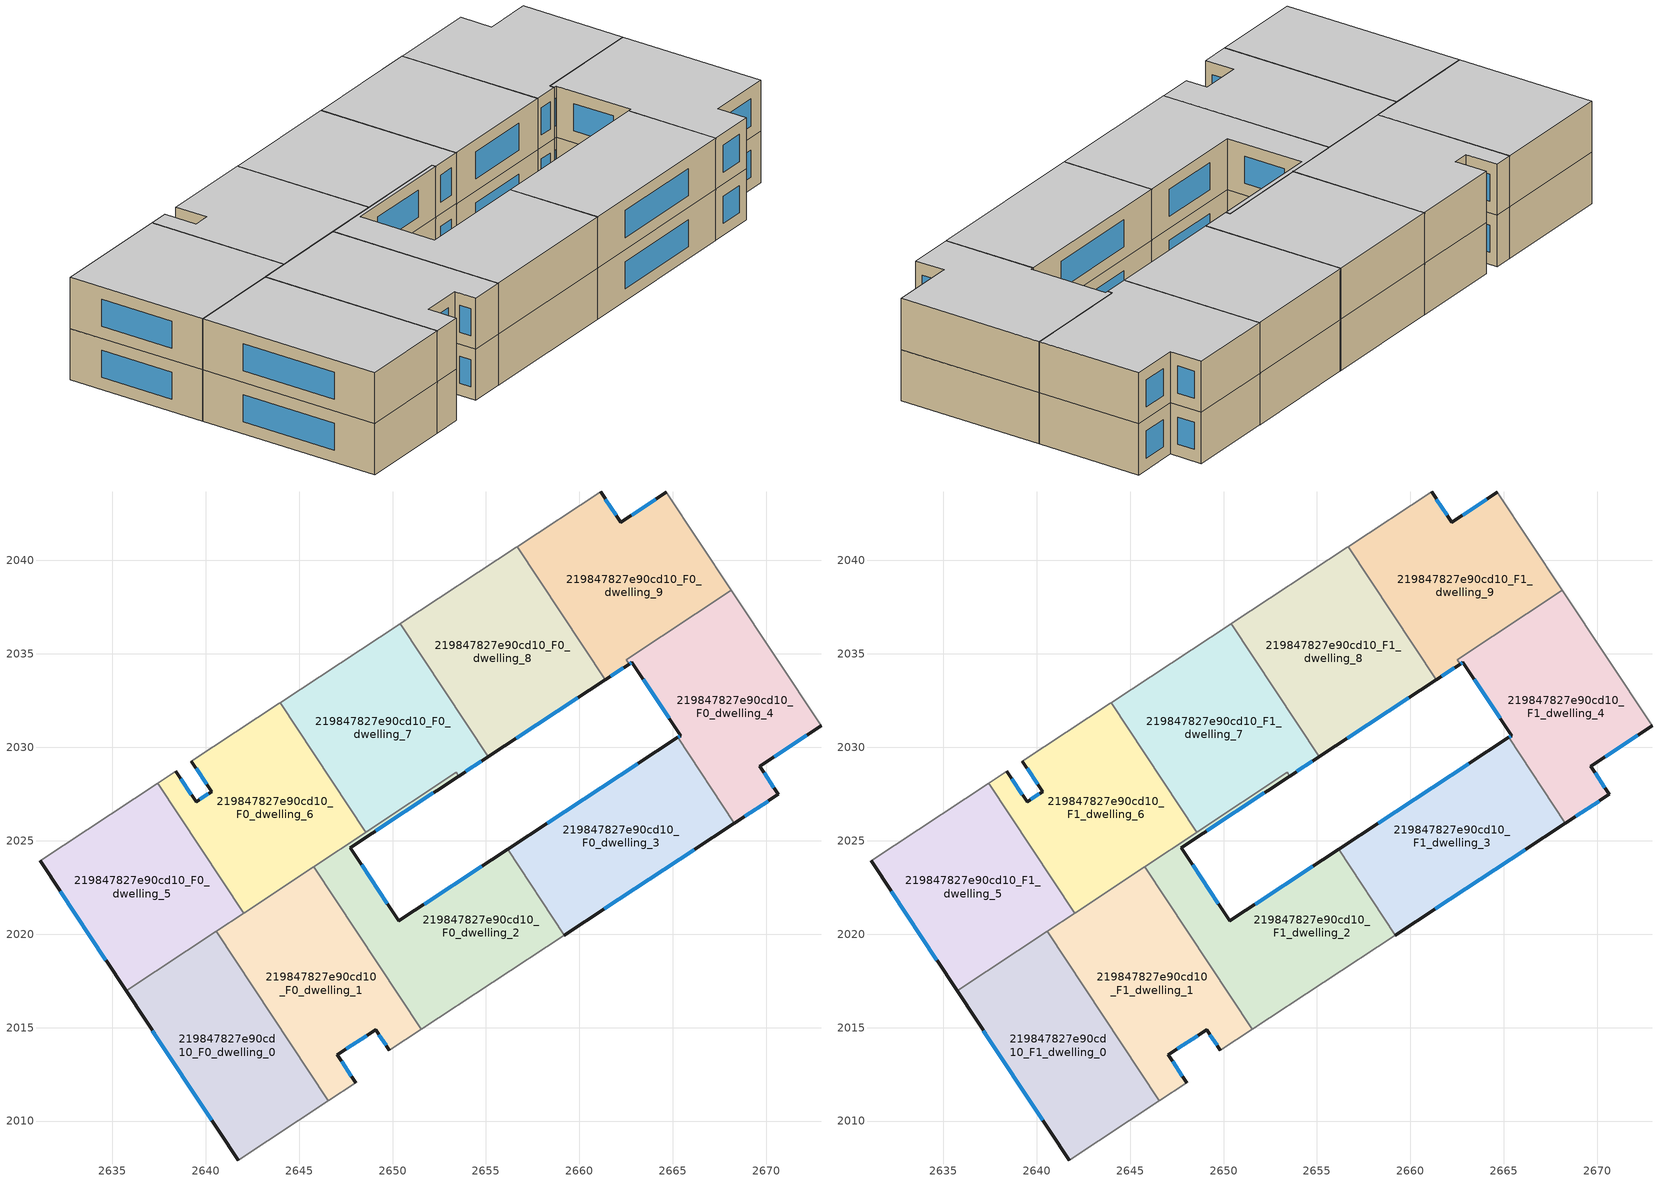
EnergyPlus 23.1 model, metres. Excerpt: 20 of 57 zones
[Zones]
219847827e90cd10_F0_dwelling_0
 floor ground (EU_floor_Construction): 2640.57,2020.16 2646.57,2011.09 2641.74,2007.91 2635.75,2016.97 z0
 wall outside (EU_wall_Construction): 2635.75,2016.97 2641.74,2007.91 z0:3
 wall to 219847827e90cd10_F0_dwelling_1 (EU_wall_Construction): 2646.57,2011.09 2640.57,2020.16 z0:3
 wall adiabatic (EU_wall_Construction): 2641.74,2007.91 2646.57,2011.09 z0:3
 wall to 219847827e90cd10_F0_dwelling_5 (EU_wall_Construction): 2640.57,2020.16 2635.75,2016.97 z0:3
 window (EU_Window_Construction): 2637.16,2014.84 2640.34,2010.04 z0.7:2.3
219847827e90cd10_F0_dwelling_1
 floor ground (EU_floor_Construction): 2645.79,2023.62 2651.55,2014.92 2649.82,2013.78 2649.09,2014.89 2647.05,2013.54 2648.03,2012.06 2646.57,2011.09 2640.57,2020.16 z0
 wall outside (EU_wall_Construction): 2648.03,2012.06 2647.05,2013.54 2649.09,2014.89 2649.82,2013.78 z0:3
 wall adiabatic (EU_wall_Construction): 2646.57,2011.09 2648.03,2012.06 / 2649.82,2013.78 2651.55,2014.92 z0:3
 wall to 219847827e90cd10_F0_dwelling_2 (EU_wall_Construction): 2651.55,2014.92 2645.79,2023.62 z0:3
 wall to 219847827e90cd10_F0_dwelling_6 (EU_wall_Construction): 2645.79,2023.62 2642.03,2021.13 z0:3
 wall to 219847827e90cd10_F0_dwelling_5 (EU_wall_Construction): 2642.03,2021.13 2640.57,2020.16 z0:3
 window (EU_Window_Construction): 2647.8,2012.41 2647.28,2013.19 / 2649.26,2014.63 2649.65,2014.04 / 2647.53,2013.86 2648.61,2014.57 z0.7:2.3
219847827e90cd10_F0_dwelling_2
 floor ground (EU_floor_Construction): 2656.15,2024.54 2659.19,2019.95 2651.55,2014.92 2645.79,2023.62 2653.42,2028.67 2653.56,2028.46 2647.73,2024.63 2650.33,2020.71 z0
 wall outside (EU_wall_Construction): 2656.15,2024.54 2650.33,2020.71 2647.73,2024.63 2653.56,2028.46 z0:3
 wall to 219847827e90cd10_F0_dwelling_3 (EU_wall_Construction): 2659.19,2019.95 2656.15,2024.54 z0:3
 wall adiabatic (EU_wall_Construction): 2651.55,2014.92 2659.19,2019.95 z0:3
 wall to 219847827e90cd10_F0_dwelling_7 (EU_wall_Construction): 2653.56,2028.46 2653.42,2028.67 2648.57,2025.46 z0:3
 wall to 219847827e90cd10_F0_dwelling_6 (EU_wall_Construction): 2648.57,2025.46 2648.53,2025.43 2645.79,2023.62 z0:3
 window (EU_Window_Construction): 2649.1,2025.53 2652.19,2027.56 / 2649.72,2021.63 2648.34,2023.71 / 2654.79,2023.64 2651.7,2021.61 z0.7:2.3
219847827e90cd10_F0_dwelling_3
 floor ground (EU_floor_Construction): 2665.25,2030.52 2668.29,2025.93 2659.19,2019.95 2656.15,2024.54 z0
 wall outside (EU_wall_Construction): 2659.19,2019.95 2668.29,2025.93 / 2665.25,2030.52 2656.15,2024.54 z0:3
 wall to 219847827e90cd10_F0_dwelling_4 (EU_wall_Construction): 2668.29,2025.93 2665.25,2030.52 z0:3
 window (EU_Window_Construction): 2661.33,2021.35 2666.15,2024.53 / 2663.12,2029.12 2658.29,2025.94 z0.7:2.3
219847827e90cd10_F0_dwelling_4
 floor ground (EU_floor_Construction): 2668.12,2038.4 2672.92,2031.14 2669.65,2028.97 2670.64,2027.48 2668.29,2025.93 2665.25,2030.52 2665.41,2030.62 2662.81,2034.55 2662.65,2034.45 2662.5,2034.68 z0
 wall outside (EU_wall_Construction): 2662.65,2034.45 2662.81,2034.55 2665.41,2030.62 2665.25,2030.52 / 2668.29,2025.93 2670.64,2027.48 2669.65,2028.97 2672.92,2031.14 z0:3
 wall adiabatic (EU_wall_Construction): 2672.92,2031.14 2668.12,2038.4 z0:3
 wall to 219847827e90cd10_F0_dwelling_9 (EU_wall_Construction): 2668.12,2038.4 2662.5,2034.68 2662.65,2034.45 z0:3
 window (EU_Window_Construction): 2665.37,2030.6 2665.29,2030.54 / 2663.42,2033.62 2664.8,2031.54 / 2662.69,2034.47 2662.77,2034.52 / 2670.42,2029.48 2672.16,2030.63 / 2670.41,2027.83 2669.88,2028.62 / 2668.84,2026.3 2670.09,2027.12 z0.7:2.3
219847827e90cd10_F0_dwelling_5
 floor ground (EU_floor_Construction): 2637.44,2028.07 2642.03,2021.13 2635.75,2016.97 2631.14,2023.93 z0
 wall outside (EU_wall_Construction): 2631.14,2023.93 2635.75,2016.97 z0:3
 wall to 219847827e90cd10_F0_dwelling_6 (EU_wall_Construction): 2642.03,2021.13 2637.44,2028.07 z0:3
 wall adiabatic (EU_wall_Construction): 2637.44,2028.07 2631.14,2023.93 z0:3
 window (EU_Window_Construction): 2632.22,2022.29 2634.67,2018.6 z0.7:2.3
219847827e90cd10_F0_dwelling_6
 floor ground (EU_floor_Construction): 2643.99,2032.38 2648.57,2025.46 2648.53,2025.43 2642.03,2021.13 2637.44,2028.07 2638.41,2028.71 2639.49,2027.08 2640.33,2027.63 2639.24,2029.26 2643.95,2032.35 z0
 wall outside (EU_wall_Construction): 2639.24,2029.26 2640.33,2027.63 2639.49,2027.08 2638.41,2028.71 z0:3
 wall adiabatic (EU_wall_Construction): 2638.41,2028.71 2637.44,2028.07 / 2643.99,2032.38 2643.95,2032.35 2639.24,2029.26 z0:3
 wall to 219847827e90cd10_F0_dwelling_7 (EU_wall_Construction): 2648.57,2025.46 2643.99,2032.38 z0:3
 window (EU_Window_Construction): 2639.24,2027.46 2638.66,2028.33 / 2640.13,2027.5 2639.69,2027.21 / 2639.5,2028.87 2640.07,2028.01 z0.7:2.3
219847827e90cd10_F0_dwelling_7
 floor ground (EU_floor_Construction): 2650.41,2036.6 2655.11,2029.49 2653.56,2028.46 2653.42,2028.67 2648.57,2025.46 2643.99,2032.38 z0
 wall outside (EU_wall_Construction): 2653.56,2028.46 2655.11,2029.49 z0:3
 wall to 219847827e90cd10_F0_dwelling_8 (EU_wall_Construction): 2655.11,2029.49 2650.41,2036.6 z0:3
 wall adiabatic (EU_wall_Construction): 2650.41,2036.6 2643.99,2032.38 z0:3
 window (EU_Window_Construction): 2653.92,2028.7 2654.75,2029.25 z0.7:2.3
219847827e90cd10_F0_dwelling_8
 floor ground (EU_floor_Construction): 2656.67,2040.72 2661.38,2033.61 2655.16,2029.51 2655.11,2029.49 2650.41,2036.6 2650.45,2036.63 2656.63,2040.7 z0
 wall outside (EU_wall_Construction): 2655.11,2029.49 2655.16,2029.51 2661.38,2033.61 z0:3
 wall adiabatic (EU_wall_Construction): 2656.67,2040.72 2656.63,2040.7 2650.45,2036.63 2650.41,2036.6 z0:3
 wall to 219847827e90cd10_F0_dwelling_9 (EU_wall_Construction): 2661.38,2033.61 2656.67,2040.72 z0:3
 window (EU_Window_Construction): 2656.62,2030.48 2659.92,2032.65 z0.7:2.3
219847827e90cd10_F0_dwelling_9
 floor ground (EU_floor_Construction): 2664.65,2043.63 2668.12,2038.4 2662.5,2034.68 2662.65,2034.45 2661.38,2033.61 2656.67,2040.72 2661.13,2043.66 2662.22,2042.03 z0
 wall outside (EU_wall_Construction): 2664.65,2043.63 2662.22,2042.03 2661.13,2043.66 / 2661.38,2033.61 2662.65,2034.45 z0:3
 wall adiabatic (EU_wall_Construction): 2668.12,2038.4 2664.65,2043.63 / 2661.13,2043.66 2656.67,2040.72 z0:3
 window (EU_Window_Construction): 2661.96,2042.42 2661.39,2043.28 / 2664.08,2043.25 2662.79,2042.41 / 2661.68,2033.8 2662.35,2034.25 z0.7:2.3
219847827e90cd10_F1_dwelling_0
 floor to 219847827e90cd10_F0_dwelling_0 (EU_floor_Construction): 2640.57,2020.16 2646.57,2011.09 2641.74,2007.91 2635.75,2016.97 z3
 wall outside (EU_wall_Construction): 2635.75,2016.97 2641.74,2007.91 z3:6
 wall to 219847827e90cd10_F1_dwelling_1 (EU_wall_Construction): 2646.57,2011.09 2640.57,2020.16 z3:6
 wall adiabatic (EU_wall_Construction): 2641.74,2007.91 2646.57,2011.09 z3:6
 wall to 219847827e90cd10_F1_dwelling_5 (EU_wall_Construction): 2640.57,2020.16 2635.75,2016.97 z3:6
 window (EU_Window_Construction): 2637.16,2014.84 2640.34,2010.04 z3.7:5.3
 ceiling to 219847827e90cd10_F2_dwelling_0 (EU_floor_Construction): 2646.57,2011.09 2640.57,2020.16 2635.75,2016.97 2641.74,2007.91 z6
219847827e90cd10_F1_dwelling_1
 floor to 219847827e90cd10_F0_dwelling_1 (EU_floor_Construction): 2645.79,2023.62 2651.55,2014.92 2649.82,2013.78 2649.09,2014.89 2647.05,2013.54 2648.03,2012.06 2646.57,2011.09 2640.57,2020.16 z3
 wall outside (EU_wall_Construction): 2648.03,2012.06 2647.05,2013.54 2649.09,2014.89 2649.82,2013.78 z3:6
 wall adiabatic (EU_wall_Construction): 2646.57,2011.09 2648.03,2012.06 / 2649.82,2013.78 2651.55,2014.92 z3:6
 wall to 219847827e90cd10_F1_dwelling_2 (EU_wall_Construction): 2651.55,2014.92 2645.79,2023.62 z3:6
 wall to 219847827e90cd10_F1_dwelling_6 (EU_wall_Construction): 2645.79,2023.62 2642.03,2021.13 z3:6
 wall to 219847827e90cd10_F1_dwelling_5 (EU_wall_Construction): 2642.03,2021.13 2640.57,2020.16 z3:6
 window (EU_Window_Construction): 2647.8,2012.41 2647.28,2013.19 / 2649.26,2014.63 2649.65,2014.04 / 2647.53,2013.86 2648.61,2014.57 z3.7:5.3
 ceiling to 219847827e90cd10_F2_dwelling_1 (EU_floor_Construction): 2649.82,2013.78 2651.55,2014.92 2645.79,2023.62 2640.57,2020.16 2646.57,2011.09 2648.03,2012.06 2647.05,2013.54 2649.09,2014.89 z6
219847827e90cd10_F1_dwelling_2
 floor to 219847827e90cd10_F0_dwelling_2 (EU_floor_Construction): 2656.15,2024.54 2659.19,2019.95 2651.55,2014.92 2645.79,2023.62 2653.42,2028.67 2653.56,2028.46 2647.73,2024.63 2650.33,2020.71 z3
 wall outside (EU_wall_Construction): 2656.15,2024.54 2650.33,2020.71 2647.73,2024.63 2653.56,2028.46 z3:6
 wall to 219847827e90cd10_F1_dwelling_3 (EU_wall_Construction): 2659.19,2019.95 2656.15,2024.54 z3:6
 wall adiabatic (EU_wall_Construction): 2651.55,2014.92 2659.19,2019.95 z3:6
 wall to 219847827e90cd10_F1_dwelling_7 (EU_wall_Construction): 2653.56,2028.46 2653.42,2028.67 2648.57,2025.46 z3:6
 wall to 219847827e90cd10_F1_dwelling_6 (EU_wall_Construction): 2648.57,2025.46 2648.53,2025.43 2645.79,2023.62 z3:6
 window (EU_Window_Construction): 2649.1,2025.53 2652.19,2027.56 / 2649.72,2021.63 2648.34,2023.71 / 2654.79,2023.64 2651.7,2021.61 z3.7:5.3
 ceiling to 219847827e90cd10_F2_dwelling_2 (EU_floor_Construction): 2659.19,2019.95 2656.15,2024.54 2650.33,2020.71 2647.73,2024.63 2653.56,2028.46 2653.42,2028.67 2645.79,2023.62 2651.55,2014.92 z6
219847827e90cd10_F1_dwelling_3
 floor to 219847827e90cd10_F0_dwelling_3 (EU_floor_Construction): 2665.25,2030.52 2668.29,2025.93 2659.19,2019.95 2656.15,2024.54 z3
 wall outside (EU_wall_Construction): 2659.19,2019.95 2668.29,2025.93 / 2665.25,2030.52 2656.15,2024.54 z3:6
 wall to 219847827e90cd10_F1_dwelling_4 (EU_wall_Construction): 2668.29,2025.93 2665.25,2030.52 z3:6
 window (EU_Window_Construction): 2661.33,2021.35 2666.15,2024.53 / 2663.12,2029.12 2658.29,2025.94 z3.7:5.3
 ceiling to 219847827e90cd10_F2_dwelling_3 (EU_floor_Construction): 2668.29,2025.93 2665.25,2030.52 2656.15,2024.54 2659.19,2019.95 z6
219847827e90cd10_F1_dwelling_4
 floor to 219847827e90cd10_F0_dwelling_4 (EU_floor_Construction): 2668.12,2038.4 2672.92,2031.14 2669.65,2028.97 2670.64,2027.48 2668.29,2025.93 2665.25,2030.52 2665.41,2030.62 2662.81,2034.55 2662.65,2034.45 2662.5,2034.68 z3
 wall outside (EU_wall_Construction): 2662.65,2034.45 2662.81,2034.55 2665.41,2030.62 2665.25,2030.52 / 2668.29,2025.93 2670.64,2027.48 2669.65,2028.97 2672.92,2031.14 z3:6
 wall adiabatic (EU_wall_Construction): 2672.92,2031.14 2668.12,2038.4 z3:6
 wall to 219847827e90cd10_F1_dwelling_9 (EU_wall_Construction): 2668.12,2038.4 2662.5,2034.68 2662.65,2034.45 z3:6
 window (EU_Window_Construction): 2665.37,2030.6 2665.29,2030.54 / 2663.42,2033.62 2664.8,2031.54 / 2662.69,2034.47 2662.77,2034.52 / 2670.42,2029.48 2672.16,2030.63 / 2670.41,2027.83 2669.88,2028.62 / 2668.84,2026.3 2670.09,2027.12 z3.7:5.3
 ceiling to 219847827e90cd10_F2_dwelling_4 (EU_floor_Construction): 2670.64,2027.48 2669.65,2028.97 2672.92,2031.14 2668.12,2038.4 2662.5,2034.68 2662.65,2034.45 2662.81,2034.55 2665.41,2030.62 2665.25,2030.52 2668.29,2025.93 z6
219847827e90cd10_F1_dwelling_5
 floor to 219847827e90cd10_F0_dwelling_5 (EU_floor_Construction): 2637.44,2028.07 2642.03,2021.13 2635.75,2016.97 2631.14,2023.93 z3
 wall outside (EU_wall_Construction): 2631.14,2023.93 2635.75,2016.97 z3:6
 wall to 219847827e90cd10_F1_dwelling_6 (EU_wall_Construction): 2642.03,2021.13 2637.44,2028.07 z3:6
 wall adiabatic (EU_wall_Construction): 2637.44,2028.07 2631.14,2023.93 z3:6
 window (EU_Window_Construction): 2632.22,2022.29 2634.67,2018.6 z3.7:5.3
 ceiling to 219847827e90cd10_F2_dwelling_5 (EU_floor_Construction): 2642.03,2021.13 2637.44,2028.07 2631.14,2023.93 2635.75,2016.97 z6
219847827e90cd10_F1_dwelling_6
 floor to 219847827e90cd10_F0_dwelling_6 (EU_floor_Construction): 2643.99,2032.38 2648.57,2025.46 2648.53,2025.43 2642.03,2021.13 2637.44,2028.07 2638.41,2028.71 2639.49,2027.08 2640.33,2027.63 2639.24,2029.26 2643.95,2032.35 z3
 wall outside (EU_wall_Construction): 2639.24,2029.26 2640.33,2027.63 2639.49,2027.08 2638.41,2028.71 z3:6
 wall adiabatic (EU_wall_Construction): 2638.41,2028.71 2637.44,2028.07 / 2643.99,2032.38 2643.95,2032.35 2639.24,2029.26 z3:6
 wall to 219847827e90cd10_F1_dwelling_7 (EU_wall_Construction): 2648.57,2025.46 2643.99,2032.38 z3:6
 window (EU_Window_Construction): 2639.24,2027.46 2638.66,2028.33 / 2640.13,2027.5 2639.69,2027.21 / 2639.5,2028.87 2640.07,2028.01 z3.7:5.3
 ceiling to 219847827e90cd10_F2_dwelling_6 (EU_floor_Construction): 2648.53,2025.43 2648.57,2025.46 2643.99,2032.38 2643.95,2032.35 2639.24,2029.26 2640.33,2027.63 2639.49,2027.08 2638.41,2028.71 2637.44,2028.07 2642.03,2021.13 z6
219847827e90cd10_F1_dwelling_7
 floor to 219847827e90cd10_F0_dwelling_7 (EU_floor_Construction): 2650.41,2036.6 2655.11,2029.49 2653.56,2028.46 2653.42,2028.67 2648.57,2025.46 2643.99,2032.38 z3
 wall outside (EU_wall_Construction): 2653.56,2028.46 2655.11,2029.49 z3:6
 wall to 219847827e90cd10_F1_dwelling_8 (EU_wall_Construction): 2655.11,2029.49 2650.41,2036.6 z3:6
 wall adiabatic (EU_wall_Construction): 2650.41,2036.6 2643.99,2032.38 z3:6
 window (EU_Window_Construction): 2653.92,2028.7 2654.75,2029.25 z3.7:5.3
 ceiling to 219847827e90cd10_F2_dwelling_7 (EU_floor_Construction): 2653.56,2028.46 2655.11,2029.49 2650.41,2036.6 2643.99,2032.38 2648.57,2025.46 2653.42,2028.67 z6
219847827e90cd10_F1_dwelling_8
 floor to 219847827e90cd10_F0_dwelling_8 (EU_floor_Construction): 2656.67,2040.72 2661.38,2033.61 2655.16,2029.51 2655.11,2029.49 2650.41,2036.6 2650.45,2036.63 2656.63,2040.7 z3
 wall outside (EU_wall_Construction): 2655.11,2029.49 2655.16,2029.51 2661.38,2033.61 z3:6
 wall adiabatic (EU_wall_Construction): 2656.67,2040.72 2656.63,2040.7 2650.45,2036.63 2650.41,2036.6 z3:6
 wall to 219847827e90cd10_F1_dwelling_9 (EU_wall_Construction): 2661.38,2033.61 2656.67,2040.72 z3:6
 window (EU_Window_Construction): 2656.62,2030.48 2659.92,2032.65 z3.7:5.3
 ceiling to 219847827e90cd10_F2_dwelling_8 (EU_floor_Construction): 2661.38,2033.61 2656.67,2040.72 2656.63,2040.7 2650.45,2036.63 2650.41,2036.6 2655.11,2029.49 2655.16,2029.51 z6
219847827e90cd10_F1_dwelling_9
 floor to 219847827e90cd10_F0_dwelling_9 (EU_floor_Construction): 2664.65,2043.63 2668.12,2038.4 2662.5,2034.68 2662.65,2034.45 2661.38,2033.61 2656.67,2040.72 2661.13,2043.66 2662.22,2042.03 z3
 wall outside (EU_wall_Construction): 2664.65,2043.63 2662.22,2042.03 2661.13,2043.66 / 2661.38,2033.61 2662.65,2034.45 z3:6
 wall adiabatic (EU_wall_Construction): 2668.12,2038.4 2664.65,2043.63 / 2661.13,2043.66 2656.67,2040.72 z3:6
 window (EU_Window_Construction): 2661.96,2042.42 2661.39,2043.28 / 2664.08,2043.25 2662.79,2042.41 / 2661.68,2033.8 2662.35,2034.25 z3.7:5.3
 ceiling to 219847827e90cd10_F2_dwelling_9 (EU_floor_Construction): 2668.12,2038.4 2664.65,2043.63 2662.22,2042.03 2661.13,2043.66 2656.67,2040.72 2661.38,2033.61 2662.65,2034.45 2662.5,2034.68 z6
[Building]
EU S2 Campaign: North Axis=0; Terrain=City; Solar Distribution=FullExterior
[Site:Location]
Budapest.Ferenc.Liszt.Intl.AP: Latitude=47.437; Longitude=19.256; Time Zone=1; Elevation=185
[SizingPeriod:WeatherFileDays]
AnnualSizingPeriod: Begin Month=1; Begin Day of Month=1; End Month=12; End Day of Month=31; Day of Week for Start Day=Monday; Use Weather File Daylight Saving Period=No; Use Weather File Rain and Snow Indicators=No
[MATERIAL]
EU_InternalMass_Material: Roughness=MediumRough; Thickness=0.1; Conductivity=1; Density=1800; Specific Heat=900; Thermal Absorptance=0.9; Solar Absorptance=0.7; Visible Absorptance=0.7
[MATERIAL:NOMASS] Roughness=MediumRough; Thermal Absorptance=0.9; Solar Absorptance=0.7; Visible Absorptance=0.7
Name | Thermal Resistance
EU_wall_NoMass | 0.832559
EU_floor_NoMass | 0.872794
[WINDOWMATERIAL:SIMPLEGLAZINGSYSTEM]
EU_Window_SimpleGlazing: UFactor=2.79869; Solar Heat Gain Coefficient=0.75; Visible Transmittance=0.75
[CONSTRUCTION]
EU_wall_Construction: EU_wall_NoMass
EU_floor_Construction: EU_floor_NoMass
EU_Window_Construction: EU_Window_SimpleGlazing
EU_InternalMass_Construction: EU_InternalMass_Material
[ZONE] Type=1; Multiplier=1; Ceiling Height=autocalculate; Floor Area=autocalculate; Part of Total Floor Area=Yes
Name | Volume
219847827e90cd10_F0_dwelling_0; 219847827e90cd10_F1_dwelling_0; 219847827e90cd10_F0_dwelling_1; 219847827e90cd10_F1_dwelling_1 | 188.455
219847827e90cd10_F0_dwelling_2; 219847827e90cd10_F1_dwelling_2 | 188.465
219847827e90cd10_F0_dwelling_3; 219847827e90cd10_F1_dwelling_3 | 179.815
219847827e90cd10_F0_dwelling_4; 219847827e90cd10_F1_dwelling_4 | 188.462
219847827e90cd10_F0_dwelling_5; 219847827e90cd10_F1_dwelling_5 | 188.476
219847827e90cd10_F0_dwelling_6; 219847827e90cd10_F1_dwelling_6 | 189.699
219847827e90cd10_F0_dwelling_7; 219847827e90cd10_F1_dwelling_7 | 192.356
219847827e90cd10_F0_dwelling_8; 219847827e90cd10_F1_dwelling_8 | 191.964
219847827e90cd10_F0_dwelling_9; 219847827e90cd10_F1_dwelling_9 | 188.509
[INTERNALMASS] Construction=EU_InternalMass_Construction
Name | Zone or ZoneList | Surface Area
219847827e90cd10_F0_dwelling_0_EU_InternalMass | 219847827e90cd10_F0_dwelling_0 | 62.8184
219847827e90cd10_F0_dwelling_1_EU_InternalMass | 219847827e90cd10_F0_dwelling_1 | 62.8184
219847827e90cd10_F0_dwelling_2_EU_InternalMass | 219847827e90cd10_F0_dwelling_2 | 62.8217
219847827e90cd10_F0_dwelling_3_EU_InternalMass | 219847827e90cd10_F0_dwelling_3 | 59.9384
219847827e90cd10_F0_dwelling_4_EU_InternalMass | 219847827e90cd10_F0_dwelling_4 | 62.8209
219847827e90cd10_F0_dwelling_5_EU_InternalMass | 219847827e90cd10_F0_dwelling_5 | 62.8252
219847827e90cd10_F0_dwelling_6_EU_InternalMass | 219847827e90cd10_F0_dwelling_6 | 63.2336
219847827e90cd10_F0_dwelling_7_EU_InternalMass | 219847827e90cd10_F0_dwelling_7 | 64.1207
219847827e90cd10_F0_dwelling_8_EU_InternalMass | 219847827e90cd10_F0_dwelling_8 | 63.9861
219847827e90cd10_F0_dwelling_9_EU_InternalMass | 219847827e90cd10_F0_dwelling_9 | 62.8353
219847827e90cd10_F1_dwelling_0_EU_InternalMass | 219847827e90cd10_F1_dwelling_0 | 62.8184
219847827e90cd10_F1_dwelling_1_EU_InternalMass | 219847827e90cd10_F1_dwelling_1 | 62.8184
219847827e90cd10_F1_dwelling_2_EU_InternalMass | 219847827e90cd10_F1_dwelling_2 | 62.8217
219847827e90cd10_F1_dwelling_3_EU_InternalMass | 219847827e90cd10_F1_dwelling_3 | 59.9384
219847827e90cd10_F1_dwelling_4_EU_InternalMass | 219847827e90cd10_F1_dwelling_4 | 62.8209
219847827e90cd10_F1_dwelling_5_EU_InternalMass | 219847827e90cd10_F1_dwelling_5 | 62.8252
219847827e90cd10_F1_dwelling_6_EU_InternalMass | 219847827e90cd10_F1_dwelling_6 | 63.2336
219847827e90cd10_F1_dwelling_7_EU_InternalMass | 219847827e90cd10_F1_dwelling_7 | 64.1207
219847827e90cd10_F1_dwelling_8_EU_InternalMass | 219847827e90cd10_F1_dwelling_8 | 63.9861
219847827e90cd10_F1_dwelling_9_EU_InternalMass | 219847827e90cd10_F1_dwelling_9 | 62.8353
[OTHEREQUIPMENT] Fuel Type=Electricity; Design Level Calculation Method=Watts/Area; Power per Zone Floor Area=1; Fraction Latent=0; Fraction Radiant=0; Fraction Lost=0; Carbon Dioxide Generation Rate=0; EndUse Subcategory=EU_Step8_InternalGains
Name | Zone or ZoneList or Space or SpaceList | Schedule
EU_Step8_InternalGain_219847827e90cd10_F0_dwelling_0_f000 | 219847827e90cd10_F0_dwelling_0 | EU_Step8_GainSchedule_219847827e90cd10_F0_dwelling_0_f000
EU_Step8_InternalGain_219847827e90cd10_F0_dwelling_1_f000 | 219847827e90cd10_F0_dwelling_1 | EU_Step8_GainSchedule_219847827e90cd10_F0_dwelling_1_f000
EU_Step8_InternalGain_219847827e90cd10_F0_dwelling_2_f000 | 219847827e90cd10_F0_dwelling_2 | EU_Step8_GainSchedule_219847827e90cd10_F0_dwelling_2_f000
EU_Step8_InternalGain_219847827e90cd10_F0_dwelling_3_f000 | 219847827e90cd10_F0_dwelling_3 | EU_Step8_GainSchedule_219847827e90cd10_F0_dwelling_3_f000
EU_Step8_InternalGain_219847827e90cd10_F0_dwelling_4_f000 | 219847827e90cd10_F0_dwelling_4 | EU_Step8_GainSchedule_219847827e90cd10_F0_dwelling_4_f000
EU_Step8_InternalGain_219847827e90cd10_F0_dwelling_5_f000 | 219847827e90cd10_F0_dwelling_5 | EU_Step8_GainSchedule_219847827e90cd10_F0_dwelling_5_f000
EU_Step8_InternalGain_219847827e90cd10_F0_dwelling_6_f000 | 219847827e90cd10_F0_dwelling_6 | EU_Step8_GainSchedule_219847827e90cd10_F0_dwelling_6_f000
EU_Step8_InternalGain_219847827e90cd10_F0_dwelling_7_f000 | 219847827e90cd10_F0_dwelling_7 | EU_Step8_GainSchedule_219847827e90cd10_F0_dwelling_7_f000
EU_Step8_InternalGain_219847827e90cd10_F0_dwelling_8_f000 | 219847827e90cd10_F0_dwelling_8 | EU_Step8_GainSchedule_219847827e90cd10_F0_dwelling_8_f000
EU_Step8_InternalGain_219847827e90cd10_F0_dwelling_9_f000 | 219847827e90cd10_F0_dwelling_9 | EU_Step8_GainSchedule_219847827e90cd10_F0_dwelling_9_f000
EU_Step8_InternalGain_219847827e90cd10_F1_dwelling_0_f000 | 219847827e90cd10_F1_dwelling_0 | EU_Step8_GainSchedule_219847827e90cd10_F1_dwelling_0_f000
EU_Step8_InternalGain_219847827e90cd10_F1_dwelling_1_f000 | 219847827e90cd10_F1_dwelling_1 | EU_Step8_GainSchedule_219847827e90cd10_F1_dwelling_1_f000
EU_Step8_InternalGain_219847827e90cd10_F1_dwelling_2_f000 | 219847827e90cd10_F1_dwelling_2 | EU_Step8_GainSchedule_219847827e90cd10_F1_dwelling_2_f000
EU_Step8_InternalGain_219847827e90cd10_F1_dwelling_3_f000 | 219847827e90cd10_F1_dwelling_3 | EU_Step8_GainSchedule_219847827e90cd10_F1_dwelling_3_f000
EU_Step8_InternalGain_219847827e90cd10_F1_dwelling_4_f000 | 219847827e90cd10_F1_dwelling_4 | EU_Step8_GainSchedule_219847827e90cd10_F1_dwelling_4_f000
EU_Step8_InternalGain_219847827e90cd10_F1_dwelling_5_f000 | 219847827e90cd10_F1_dwelling_5 | EU_Step8_GainSchedule_219847827e90cd10_F1_dwelling_5_f000
EU_Step8_InternalGain_219847827e90cd10_F1_dwelling_6_f000 | 219847827e90cd10_F1_dwelling_6 | EU_Step8_GainSchedule_219847827e90cd10_F1_dwelling_6_f000
EU_Step8_InternalGain_219847827e90cd10_F1_dwelling_7_f000 | 219847827e90cd10_F1_dwelling_7 | EU_Step8_GainSchedule_219847827e90cd10_F1_dwelling_7_f000
EU_Step8_InternalGain_219847827e90cd10_F1_dwelling_8_f000 | 219847827e90cd10_F1_dwelling_8 | EU_Step8_GainSchedule_219847827e90cd10_F1_dwelling_8_f000
EU_Step8_InternalGain_219847827e90cd10_F1_dwelling_9_f000 | 219847827e90cd10_F1_dwelling_9 | EU_Step8_GainSchedule_219847827e90cd10_F1_dwelling_9_f000
[ZONEVENTILATION:DESIGNFLOWRATE] Schedule=EU_AlwaysOn; Design Flow Rate Calculation Method=AirChanges/Hour; Air Changes per Hour=0.475469; Ventilation Type=Natural; Fan Pressure Rise=0; Fan Total Efficiency=1; Constant Term Coefficient=1; Temperature Term Coefficient=0; Velocity Term Coefficient=0; Velocity Squared Term Coefficient=0; Minimum Indoor Temperature=-100; Maximum Indoor Temperature=100; Delta Temperature=-100; Minimum Outdoor Temperature=-100; Maximum Outdoor Temperature=100; Maximum Wind Speed=40
Name | Zone or ZoneList or Space or SpaceList
EU_ConstantAir_219847827e90cd10_F0_dwelling_0 | 219847827e90cd10_F0_dwelling_0
EU_ConstantAir_219847827e90cd10_F0_dwelling_1 | 219847827e90cd10_F0_dwelling_1
EU_ConstantAir_219847827e90cd10_F0_dwelling_2 | 219847827e90cd10_F0_dwelling_2
EU_ConstantAir_219847827e90cd10_F0_dwelling_3 | 219847827e90cd10_F0_dwelling_3
EU_ConstantAir_219847827e90cd10_F0_dwelling_4 | 219847827e90cd10_F0_dwelling_4
EU_ConstantAir_219847827e90cd10_F0_dwelling_5 | 219847827e90cd10_F0_dwelling_5
EU_ConstantAir_219847827e90cd10_F0_dwelling_6 | 219847827e90cd10_F0_dwelling_6
EU_ConstantAir_219847827e90cd10_F0_dwelling_7 | 219847827e90cd10_F0_dwelling_7
EU_ConstantAir_219847827e90cd10_F0_dwelling_8 | 219847827e90cd10_F0_dwelling_8
EU_ConstantAir_219847827e90cd10_F0_dwelling_9 | 219847827e90cd10_F0_dwelling_9
EU_ConstantAir_219847827e90cd10_F1_dwelling_0 | 219847827e90cd10_F1_dwelling_0
EU_ConstantAir_219847827e90cd10_F1_dwelling_1 | 219847827e90cd10_F1_dwelling_1
EU_ConstantAir_219847827e90cd10_F1_dwelling_2 | 219847827e90cd10_F1_dwelling_2
EU_ConstantAir_219847827e90cd10_F1_dwelling_3 | 219847827e90cd10_F1_dwelling_3
EU_ConstantAir_219847827e90cd10_F1_dwelling_4 | 219847827e90cd10_F1_dwelling_4
EU_ConstantAir_219847827e90cd10_F1_dwelling_5 | 219847827e90cd10_F1_dwelling_5
EU_ConstantAir_219847827e90cd10_F1_dwelling_6 | 219847827e90cd10_F1_dwelling_6
EU_ConstantAir_219847827e90cd10_F1_dwelling_7 | 219847827e90cd10_F1_dwelling_7
EU_ConstantAir_219847827e90cd10_F1_dwelling_8 | 219847827e90cd10_F1_dwelling_8
EU_ConstantAir_219847827e90cd10_F1_dwelling_9 | 219847827e90cd10_F1_dwelling_9
[HVACTEMPLATE:THERMOSTAT] Constant Heating Setpoint=20; Constant Cooling Setpoint=50
EU_HeatOnly_219847827e90cd10_F0_dwelling_0; EU_HeatOnly_219847827e90cd10_F0_dwelling_1; EU_HeatOnly_219847827e90cd10_F0_dwelling_2; EU_HeatOnly_219847827e90cd10_F0_dwelling_3; EU_HeatOnly_219847827e90cd10_F0_dwelling_4; EU_HeatOnly_219847827e90cd10_F0_dwelling_5; EU_HeatOnly_219847827e90cd10_F0_dwelling_6; EU_HeatOnly_219847827e90cd10_F0_dwelling_7; EU_HeatOnly_219847827e90cd10_F0_dwelling_8; EU_HeatOnly_219847827e90cd10_F0_dwelling_9; EU_HeatOnly_219847827e90cd10_F1_dwelling_0; EU_HeatOnly_219847827e90cd10_F1_dwelling_1; EU_HeatOnly_219847827e90cd10_F1_dwelling_2; EU_HeatOnly_219847827e90cd10_F1_dwelling_3; EU_HeatOnly_219847827e90cd10_F1_dwelling_4; EU_HeatOnly_219847827e90cd10_F1_dwelling_5; EU_HeatOnly_219847827e90cd10_F1_dwelling_6; EU_HeatOnly_219847827e90cd10_F1_dwelling_7; EU_HeatOnly_219847827e90cd10_F1_dwelling_8; EU_HeatOnly_219847827e90cd10_F1_dwelling_9; EU_HeatOnly_219847827e90cd10_F2_dwelling_0; EU_HeatOnly_219847827e90cd10_F2_dwelling_1; EU_HeatOnly_219847827e90cd10_F2_dwelling_2; EU_HeatOnly_219847827e90cd10_F2_dwelling_3; EU_HeatOnly_219847827e90cd10_F2_dwelling_4; EU_HeatOnly_219847827e90cd10_F2_dwelling_5; EU_HeatOnly_219847827e90cd10_F2_dwelling_6; EU_HeatOnly_219847827e90cd10_F2_dwelling_7; EU_HeatOnly_219847827e90cd10_F2_dwelling_8; EU_HeatOnly_219847827e90cd10_F2_dwelling_9; EU_HeatOnly_219847827e90cd10_F3_dwelling_0; EU_HeatOnly_219847827e90cd10_F3_dwelling_1; EU_HeatOnly_219847827e90cd10_F3_dwelling_2; EU_HeatOnly_219847827e90cd10_F3_dwelling_3; EU_HeatOnly_219847827e90cd10_F3_dwelling_4; EU_HeatOnly_219847827e90cd10_F3_dwelling_5; EU_HeatOnly_219847827e90cd10_F3_dwelling_6; EU_HeatOnly_219847827e90cd10_F3_dwelling_7; EU_HeatOnly_219847827e90cd10_F3_dwelling_8; EU_HeatOnly_219847827e90cd10_F4_dwelling_0; EU_HeatOnly_219847827e90cd10_F4_dwelling_1; EU_HeatOnly_219847827e90cd10_F4_dwelling_2; EU_HeatOnly_219847827e90cd10_F4_dwelling_3; EU_HeatOnly_219847827e90cd10_F4_dwelling_4; EU_HeatOnly_219847827e90cd10_F4_dwelling_5; EU_HeatOnly_219847827e90cd10_F4_dwelling_6; EU_HeatOnly_219847827e90cd10_F4_dwelling_7; EU_HeatOnly_219847827e90cd10_F4_dwelling_8; EU_HeatOnly_219847827e90cd10_F5_dwelling_0; EU_HeatOnly_219847827e90cd10_F5_dwelling_1; EU_HeatOnly_219847827e90cd10_F5_dwelling_2; EU_HeatOnly_219847827e90cd10_F5_dwelling_3; EU_HeatOnly_219847827e90cd10_F5_dwelling_4; EU_HeatOnly_219847827e90cd10_F5_dwelling_5; EU_HeatOnly_219847827e90cd10_F5_dwelling_6; EU_HeatOnly_219847827e90cd10_F5_dwelling_7; EU_HeatOnly_219847827e90cd10_F5_dwelling_8
[HVACTEMPLATE:ZONE:IDEALLOADSAIRSYSTEM] System Availability Schedule=EU_AlwaysOn; Maximum Heating Supply Air Temperature=50; Minimum Cooling Supply Air Temperature=13; Maximum Heating Supply Air Humidity Ratio=0.0156; Minimum Cooling Supply Air Humidity Ratio=0.0077; Heating Limit=NoLimit; Cooling Limit=NoLimit; Heating Availability Schedule=EU_AlwaysOn; Cooling Availability Schedule=EU_CoolingOff; Dehumidification Control Type=ConstantSensibleHeatRatio; Cooling Sensible Heat Ratio=0.7; Dehumidification Setpoint=60; Humidification Control Type=None; Humidification Setpoint=30; Outdoor Air Method=None; Outdoor Air Flow Rate per Person=0.00944; Outdoor Air Flow Rate per Zone Floor Area=0; Outdoor Air Flow Rate per Zone=0; Demand Controlled Ventilation Type=None; Outdoor Air Economizer Type=NoEconomizer; Heat Recovery Type=None; Sensible Heat Recovery Effectiveness=0.7; Latent Heat Recovery Effectiveness=0.65
Name | Template Thermostat
219847827e90cd10_F0_dwelling_0 | EU_HeatOnly_219847827e90cd10_F0_dwelling_0
219847827e90cd10_F0_dwelling_1 | EU_HeatOnly_219847827e90cd10_F0_dwelling_1
219847827e90cd10_F0_dwelling_2 | EU_HeatOnly_219847827e90cd10_F0_dwelling_2
219847827e90cd10_F0_dwelling_3 | EU_HeatOnly_219847827e90cd10_F0_dwelling_3
219847827e90cd10_F0_dwelling_4 | EU_HeatOnly_219847827e90cd10_F0_dwelling_4
219847827e90cd10_F0_dwelling_5 | EU_HeatOnly_219847827e90cd10_F0_dwelling_5
219847827e90cd10_F0_dwelling_6 | EU_HeatOnly_219847827e90cd10_F0_dwelling_6
219847827e90cd10_F0_dwelling_7 | EU_HeatOnly_219847827e90cd10_F0_dwelling_7
219847827e90cd10_F0_dwelling_8 | EU_HeatOnly_219847827e90cd10_F0_dwelling_8
219847827e90cd10_F0_dwelling_9 | EU_HeatOnly_219847827e90cd10_F0_dwelling_9
219847827e90cd10_F1_dwelling_0 | EU_HeatOnly_219847827e90cd10_F1_dwelling_0
219847827e90cd10_F1_dwelling_1 | EU_HeatOnly_219847827e90cd10_F1_dwelling_1
219847827e90cd10_F1_dwelling_2 | EU_HeatOnly_219847827e90cd10_F1_dwelling_2
219847827e90cd10_F1_dwelling_3 | EU_HeatOnly_219847827e90cd10_F1_dwelling_3
219847827e90cd10_F1_dwelling_4 | EU_HeatOnly_219847827e90cd10_F1_dwelling_4
219847827e90cd10_F1_dwelling_5 | EU_HeatOnly_219847827e90cd10_F1_dwelling_5
219847827e90cd10_F1_dwelling_6 | EU_HeatOnly_219847827e90cd10_F1_dwelling_6
219847827e90cd10_F1_dwelling_7 | EU_HeatOnly_219847827e90cd10_F1_dwelling_7
219847827e90cd10_F1_dwelling_8 | EU_HeatOnly_219847827e90cd10_F1_dwelling_8
219847827e90cd10_F1_dwelling_9 | EU_HeatOnly_219847827e90cd10_F1_dwelling_9
[SIZING:ZONE] Zone Cooling Design Supply Air Temperature Input Method=SupplyAirTemperature; Zone Cooling Design Supply Air Temperature=13; Zone Heating Design Supply Air Temperature Input Method=SupplyAirTemperature; Zone Heating Design Supply Air Temperature=50; Zone Cooling Design Supply Air Humidity Ratio=0.008; Zone Heating Design Supply Air Humidity Ratio=0.008; Cooling Design Air Flow Method=DesignDay; Cooling Design Air Flow Rate=0; Cooling Minimum Air Flow per Zone Floor Area=0.000762; Cooling Minimum Air Flow=0; Cooling Minimum Air Flow Fraction=0.2; Heating Design Air Flow Method=DesignDay; Heating Design Air Flow Rate=0; Heating Maximum Air Flow per Zone Floor Area=0.002032; Heating Maximum Air Flow=0.141576; Heating Maximum Air Flow Fraction=0.3; Account for Dedicated Outdoor Air System=No; Dedicated Outdoor Air System Control Strategy=NeutralSupplyAir; Dedicated Outdoor Air Low Setpoint Temperature for Design=autosize; Dedicated Outdoor Air High Setpoint Temperature for Design=autosize; Zone Load Sizing Method=Sensible Load Only No Latent Load; Zone Latent Cooling Design Supply Air Humidity Ratio Input Method=HumidityRatioDifference; Zone Cooling Design Supply Air Humidity Ratio Difference=0.005; Zone Latent Heating Design Supply Air Humidity Ratio Input Method=HumidityRatioDifference; Zone Humidification Design Supply Air Humidity Ratio Difference=0.005
219847827e90cd10_F0_dwelling_0; 219847827e90cd10_F0_dwelling_1; 219847827e90cd10_F0_dwelling_2; 219847827e90cd10_F0_dwelling_3; 219847827e90cd10_F0_dwelling_4; 219847827e90cd10_F0_dwelling_5; 219847827e90cd10_F0_dwelling_6; 219847827e90cd10_F0_dwelling_7; 219847827e90cd10_F0_dwelling_8; 219847827e90cd10_F0_dwelling_9; 219847827e90cd10_F1_dwelling_0; 219847827e90cd10_F1_dwelling_1; 219847827e90cd10_F1_dwelling_2; 219847827e90cd10_F1_dwelling_3; 219847827e90cd10_F1_dwelling_4; 219847827e90cd10_F1_dwelling_5; 219847827e90cd10_F1_dwelling_6; 219847827e90cd10_F1_dwelling_7; 219847827e90cd10_F1_dwelling_8; 219847827e90cd10_F1_dwelling_9
[SCHEDULE:CONSTANT]
Name | Hourly Value
EU_AlwaysOn | 1
EU_CoolingOff | 0
[SCHEDULE:FILE] Column Number=1; Rows to Skip at Top=0; Number of Hours of Data=8760; Column Separator=Comma; Interpolate to Timestep=No; Minutes per Item=60; Adjust Schedule for Daylight Savings=Yes
Name | File
EU_Step8_GainSchedule_219847827e90cd10_F0_dwelling_0_f000 | ../../schedules/219847827e90cd10/219847827e90cd10_F0_dwelling_0_f000_gain.csv
EU_Step8_GainSchedule_219847827e90cd10_F0_dwelling_1_f000 | ../../schedules/219847827e90cd10/219847827e90cd10_F0_dwelling_1_f000_gain.csv
EU_Step8_GainSchedule_219847827e90cd10_F0_dwelling_2_f000 | ../../schedules/219847827e90cd10/219847827e90cd10_F0_dwelling_2_f000_gain.csv
EU_Step8_GainSchedule_219847827e90cd10_F0_dwelling_3_f000 | ../../schedules/219847827e90cd10/219847827e90cd10_F0_dwelling_3_f000_gain.csv
EU_Step8_GainSchedule_219847827e90cd10_F0_dwelling_4_f000 | ../../schedules/219847827e90cd10/219847827e90cd10_F0_dwelling_4_f000_gain.csv
EU_Step8_GainSchedule_219847827e90cd10_F0_dwelling_5_f000 | ../../schedules/219847827e90cd10/219847827e90cd10_F0_dwelling_5_f000_gain.csv
EU_Step8_GainSchedule_219847827e90cd10_F0_dwelling_6_f000 | ../../schedules/219847827e90cd10/219847827e90cd10_F0_dwelling_6_f000_gain.csv
EU_Step8_GainSchedule_219847827e90cd10_F0_dwelling_7_f000 | ../../schedules/219847827e90cd10/219847827e90cd10_F0_dwelling_7_f000_gain.csv
EU_Step8_GainSchedule_219847827e90cd10_F0_dwelling_8_f000 | ../../schedules/219847827e90cd10/219847827e90cd10_F0_dwelling_8_f000_gain.csv
EU_Step8_GainSchedule_219847827e90cd10_F0_dwelling_9_f000 | ../../schedules/219847827e90cd10/219847827e90cd10_F0_dwelling_9_f000_gain.csv
EU_Step8_GainSchedule_219847827e90cd10_F1_dwelling_0_f000 | ../../schedules/219847827e90cd10/219847827e90cd10_F1_dwelling_0_f000_gain.csv
EU_Step8_GainSchedule_219847827e90cd10_F1_dwelling_1_f000 | ../../schedules/219847827e90cd10/219847827e90cd10_F1_dwelling_1_f000_gain.csv
EU_Step8_GainSchedule_219847827e90cd10_F1_dwelling_2_f000 | ../../schedules/219847827e90cd10/219847827e90cd10_F1_dwelling_2_f000_gain.csv
EU_Step8_GainSchedule_219847827e90cd10_F1_dwelling_3_f000 | ../../schedules/219847827e90cd10/219847827e90cd10_F1_dwelling_3_f000_gain.csv
EU_Step8_GainSchedule_219847827e90cd10_F1_dwelling_4_f000 | ../../schedules/219847827e90cd10/219847827e90cd10_F1_dwelling_4_f000_gain.csv
EU_Step8_GainSchedule_219847827e90cd10_F1_dwelling_5_f000 | ../../schedules/219847827e90cd10/219847827e90cd10_F1_dwelling_5_f000_gain.csv
EU_Step8_GainSchedule_219847827e90cd10_F1_dwelling_6_f000 | ../../schedules/219847827e90cd10/219847827e90cd10_F1_dwelling_6_f000_gain.csv
EU_Step8_GainSchedule_219847827e90cd10_F1_dwelling_7_f000 | ../../schedules/219847827e90cd10/219847827e90cd10_F1_dwelling_7_f000_gain.csv
EU_Step8_GainSchedule_219847827e90cd10_F1_dwelling_8_f000 | ../../schedules/219847827e90cd10/219847827e90cd10_F1_dwelling_8_f000_gain.csv
EU_Step8_GainSchedule_219847827e90cd10_F1_dwelling_9_f000 | ../../schedules/219847827e90cd10/219847827e90cd10_F1_dwelling_9_f000_gain.csv
